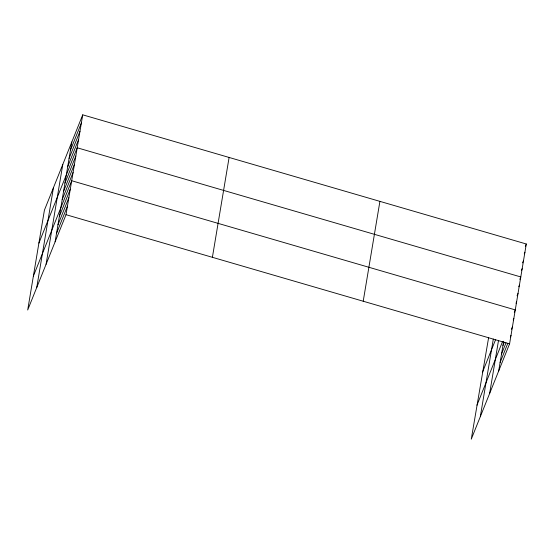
<?xml version="1.0" encoding="UTF-8"?>
<svg xmlns="http://www.w3.org/2000/svg" width="554" height="554" viewBox="0 0 554 554"><rect width="100%" height="100%" fill="white"/><g stroke="black" fill="none" stroke-linecap="round" stroke-linejoin="round"><path stroke-width="0.83" d="M36.751 287.498L53.461 187.633M46.072 264.3L62.789 164.441M55.123 241.793L71.84 141.928M82.733 114.83L44.417 210.146L27.7 310.005L66.016 214.689L82.733 114.83L526.3 243.995L509.583 343.854L471.267 439.17L488.586 337.808M212.397 257.312L229.107 157.454M363.209 301.231L379.919 201.365M480.318 416.663L493.309 339.041M489.639 393.465L498.496 340.565M498.69 370.958L503.662 341.243M70.462 150.169L81.355 123.064M69.077 158.402L79.977 131.305M67.699 166.643L78.592 139.546M38.898 243.102L77.214 147.78L520.788 276.945L519.825 279.341M64.943 183.118L75.836 156.02M63.565 191.359L74.458 164.261M62.186 199.599L73.08 172.495M33.385 276.051L71.701 180.736L515.268 309.901L514.306 312.29M59.382 216.323L70.282 189.226M57.962 224.813L68.862 197.716M56.543 233.303L67.436 206.199M525.337 246.385L526.3 243.995M524.278 253.822L524.922 252.229M522.581 262.859L523.544 260.47M521.522 270.304L522.166 268.711M482.465 372.267L495.56 339.699M518.766 286.778L519.403 285.185M517.062 295.815L518.025 293.426M516.009 303.26L516.647 301.66M476.952 405.216L502.561 341.506M502.956 345.488L504.237 342.303M513.205 319.983L513.849 318.391M501.536 353.978L506.017 342.822M511.467 329.27L512.429 326.881M500.11 362.468L507.803 343.335M510.366 336.964L511.01 335.364M66.016 214.689L509.583 343.854"/></g></svg>
